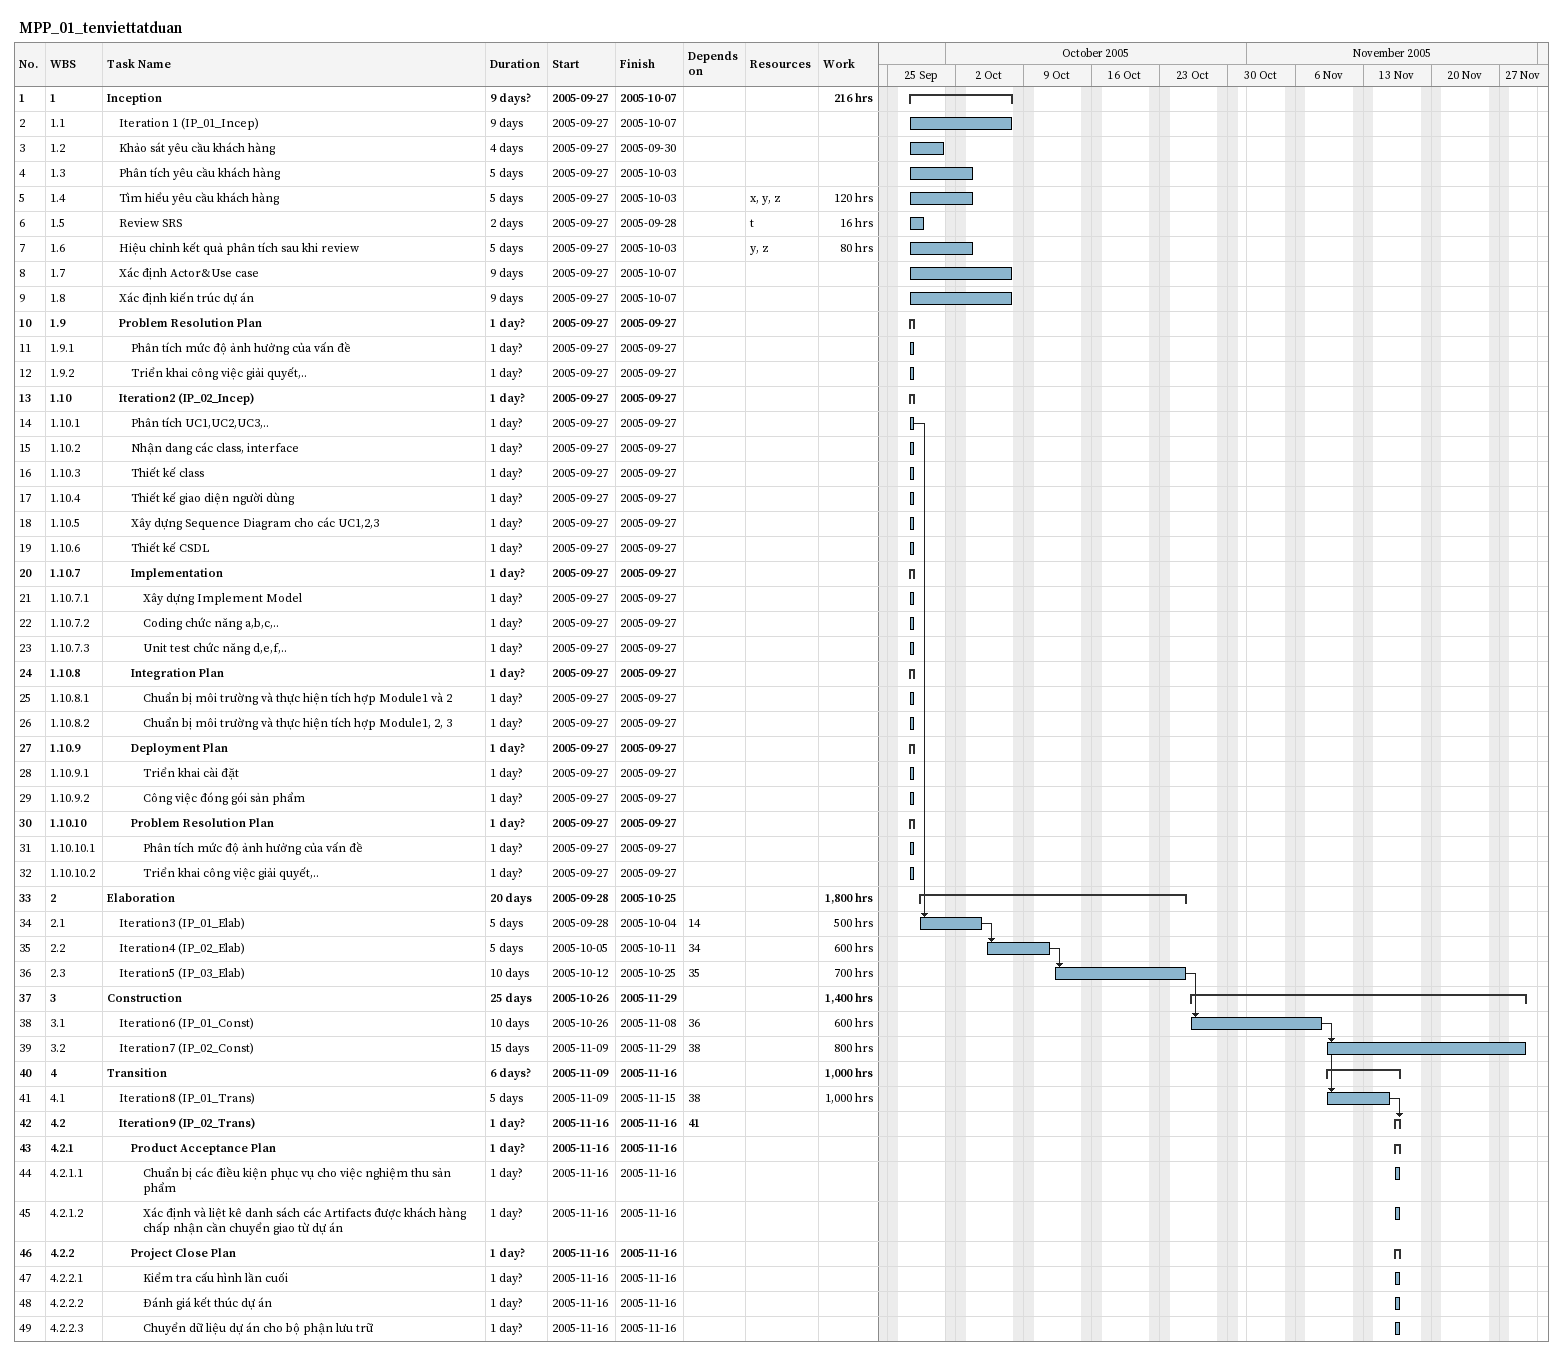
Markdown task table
MPP_01_tenviettatduan

| ID | WBS | Task | Duration | Start | Finish | Predecessors | Resources | Work (h) |
|---|---|---|---|---|---|---|---|---|
| 1 | 1 | **Inception** | 9d? | 2005-09-27 | 2005-10-07 |  |  | 216 |
| 2 | 1.1 | Iteration 1 (IP_01_Incep) | 9d | 2005-09-27 | 2005-10-07 |  |  |  |
| 3 | 1.2 | Khảo sát yêu cầu khách hàng | 4d | 2005-09-27 | 2005-09-30 |  |  |  |
| 4 | 1.3 | Phân tích yêu cầu khách hàng | 5d | 2005-09-27 | 2005-10-03 |  |  |  |
| 5 | 1.4 | Tìm hiểu yêu cầu khách hàng | 5d | 2005-09-27 | 2005-10-03 |  | x, y, z | 120 |
| 6 | 1.5 | Review SRS | 2d | 2005-09-27 | 2005-09-28 |  | t | 16 |
| 7 | 1.6 | Hiệu chỉnh kết quả phân tích sau khi review | 5d | 2005-09-27 | 2005-10-03 |  | y, z | 80 |
| 8 | 1.7 | Xác định Actor&Use case | 9d | 2005-09-27 | 2005-10-07 |  |  |  |
| 9 | 1.8 | Xác định kiến trúc dự án | 9d | 2005-09-27 | 2005-10-07 |  |  |  |
| 10 | 1.9 | **Problem Resolution Plan** | 1d? | 2005-09-27 | 2005-09-27 |  |  |  |
| 11 | 1.9.1 | Phân tích mức độ ảnh hưởng của vấn đề | 1d? | 2005-09-27 | 2005-09-27 |  |  |  |
| 12 | 1.9.2 | Triển khai công việc giải quyết,.. | 1d? | 2005-09-27 | 2005-09-27 |  |  |  |
| 13 | 1.10 | **Iteration2 (IP_02_Incep)** | 1d? | 2005-09-27 | 2005-09-27 |  |  |  |
| 14 | 1.10.1 | Phân tích UC1,UC2,UC3,.. | 1d? | 2005-09-27 | 2005-09-27 |  |  |  |
| 15 | 1.10.2 | Nhận dang các class, interface | 1d? | 2005-09-27 | 2005-09-27 |  |  |  |
| 16 | 1.10.3 | Thiết kế class | 1d? | 2005-09-27 | 2005-09-27 |  |  |  |
| 17 | 1.10.4 | Thiết kế giao diện người dùng | 1d? | 2005-09-27 | 2005-09-27 |  |  |  |
| 18 | 1.10.5 | Xây dựng Sequence Diagram cho các UC1,2,3 | 1d? | 2005-09-27 | 2005-09-27 |  |  |  |
| 19 | 1.10.6 | Thiết kế CSDL | 1d? | 2005-09-27 | 2005-09-27 |  |  |  |
| 20 | 1.10.7 | **Implementation** | 1d? | 2005-09-27 | 2005-09-27 |  |  |  |
| 21 | 1.10.7.1 | Xây dựng Implement Model | 1d? | 2005-09-27 | 2005-09-27 |  |  |  |
| 22 | 1.10.7.2 | Coding chức năng a,b,c,.. | 1d? | 2005-09-27 | 2005-09-27 |  |  |  |
| 23 | 1.10.7.3 | Unit test chức năng d,e,f,.. | 1d? | 2005-09-27 | 2005-09-27 |  |  |  |
| 24 | 1.10.8 | **Integration Plan** | 1d? | 2005-09-27 | 2005-09-27 |  |  |  |
| 25 | 1.10.8.1 | Chuẩn bị môi trường và thực hiện tích hợp Module1 và 2 | 1d? | 2005-09-27 | 2005-09-27 |  |  |  |
| 26 | 1.10.8.2 | Chuẩn bị môi trường và thực hiện tích hợp Module1, 2, 3 | 1d? | 2005-09-27 | 2005-09-27 |  |  |  |
| 27 | 1.10.9 | **Deployment Plan** | 1d? | 2005-09-27 | 2005-09-27 |  |  |  |
| 28 | 1.10.9.1 | Triển khai cài đặt | 1d? | 2005-09-27 | 2005-09-27 |  |  |  |
| 29 | 1.10.9.2 | Công việc đóng gói sản phẩm | 1d? | 2005-09-27 | 2005-09-27 |  |  |  |
| 30 | 1.10.10 | **Problem Resolution Plan** | 1d? | 2005-09-27 | 2005-09-27 |  |  |  |
| 31 | 1.10.10.1 | Phân tích mức độ ảnh hưởng của vấn đề | 1d? | 2005-09-27 | 2005-09-27 |  |  |  |
| 32 | 1.10.10.2 | Triển khai công việc giải quyết,.. | 1d? | 2005-09-27 | 2005-09-27 |  |  |  |
| 33 | 2 | **Elaboration** | 20d | 2005-09-28 | 2005-10-25 |  |  | 1800 |
| 34 | 2.1 | Iteration3 (IP_01_Elab) | 5d | 2005-09-28 | 2005-10-04 | 14 |  | 500 |
| 35 | 2.2 | Iteration4 (IP_02_Elab) | 5d | 2005-10-05 | 2005-10-11 | 34 |  | 600 |
| 36 | 2.3 | Iteration5 (IP_03_Elab) | 10d | 2005-10-12 | 2005-10-25 | 35 |  | 700 |
| 37 | 3 | **Construction** | 25d | 2005-10-26 | 2005-11-29 |  |  | 1400 |
| 38 | 3.1 | Iteration6 (IP_01_Const) | 10d | 2005-10-26 | 2005-11-08 | 36 |  | 600 |
| 39 | 3.2 | Iteration7 (IP_02_Const) | 15d | 2005-11-09 | 2005-11-29 | 38 |  | 800 |
| 40 | 4 | **Transition** | 6d? | 2005-11-09 | 2005-11-16 |  |  | 1000 |
| 41 | 4.1 | Iteration8 (IP_01_Trans) | 5d | 2005-11-09 | 2005-11-15 | 38 |  | 1000 |
| 42 | 4.2 | **Iteration9 (IP_02_Trans)** | 1d? | 2005-11-16 | 2005-11-16 | 41 |  |  |
| 43 | 4.2.1 | **Product Acceptance Plan** | 1d? | 2005-11-16 | 2005-11-16 |  |  |  |
| 44 | 4.2.1.1 | Chuẩn bị các điều kiện phục vụ cho việc nghiệm thu sản phẩm | 1d? | 2005-11-16 | 2005-11-16 |  |  |  |
| 45 | 4.2.1.2 | Xác định và liệt kê danh sách các Artifacts được khách hàng chấp nhận cần chuyển giao từ dự án | 1d? | 2005-11-16 | 2005-11-16 |  |  |  |
| 46 | 4.2.2 | **Project Close Plan** | 1d? | 2005-11-16 | 2005-11-16 |  |  |  |
| 47 | 4.2.2.1 | Kiểm tra cấu hình lần cuối | 1d? | 2005-11-16 | 2005-11-16 |  |  |  |
| 48 | 4.2.2.2 | Đánh giá kết thúc dự án | 1d? | 2005-11-16 | 2005-11-16 |  |  |  |
| 49 | 4.2.2.3 | Chuyển dữ liệu dự án cho bộ phận lưu trữ | 1d? | 2005-11-16 | 2005-11-16 |  |  |  |
